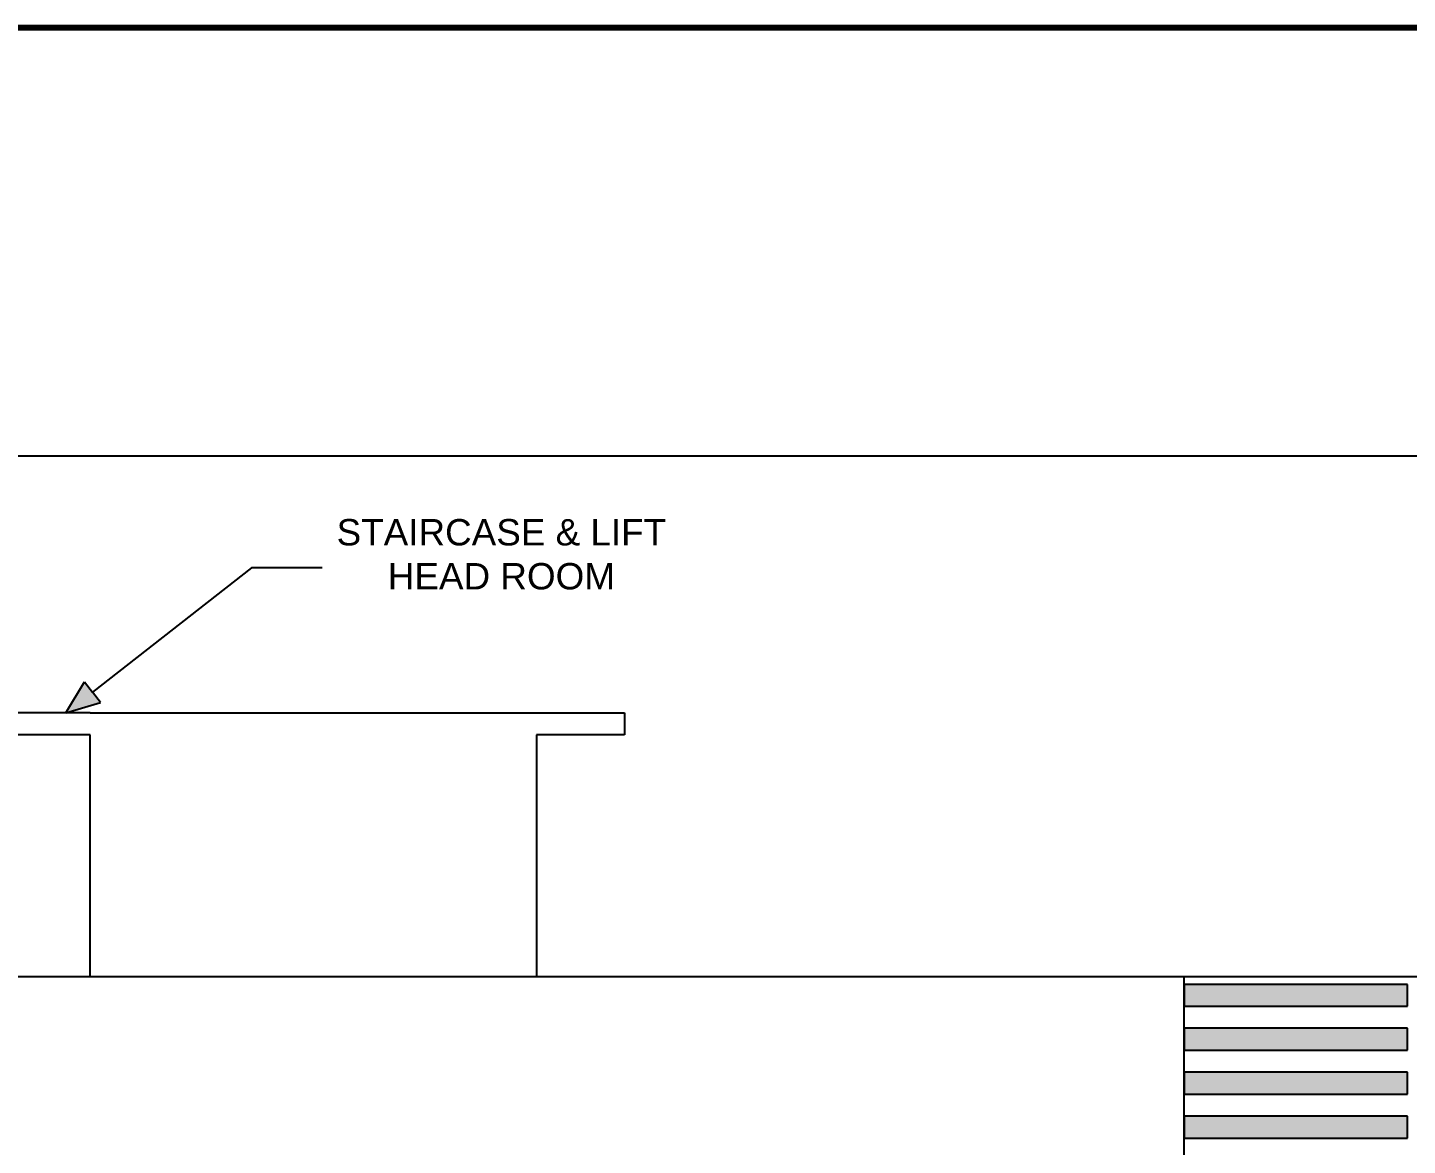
# Model space of a CAD drawing. Header units: metres. Extents: x 619 to 842, y 1450 to 1542.
# Drawn here: x 721.77 to 731.19, y 1534.18 to 1541.81 of the extents above; entities that cross this region are included whole.
import ezdxf

# ---------------------------------------------------------------- set-up
doc = ezdxf.new("R2010")
doc.units = ezdxf.units.M
doc.header["$LTSCALE"] = 0.5
doc.header["$MEASUREMENT"] = 0
doc.layers.add('_Floor', color=153, linetype='Continuous')
doc.layers.add('TEXT', color=7, linetype='Continuous')
doc.styles.get("Standard").update_dxf_attribs({"font": 'arial.ttf'})

msp = doc.modelspace()

# ---------------------------------------------------------------- hatches: boundary and pattern name
h = msp.add_hatch(color=256)
h.dxf.hatch_style = 1
h.paths.add_polyline_path([(722.21439, 1537.27502), (722.15904, 1537.34588), (722.03318, 1537.13349), (722.26974, 1537.20415)])
h = msp.add_hatch(color=9)
h.dxf.hatch_style = 1
h.paths.add_polyline_path([(731.19011, 1535.28149), (729.66604, 1535.28149), (729.66604, 1535.13149), (731.19011, 1535.13149)])
h = msp.add_hatch(color=9)
h.dxf.hatch_style = 1
h.paths.add_polyline_path([(731.19011, 1534.98149), (729.66604, 1534.98149), (729.66604, 1534.83149), (731.19011, 1534.83149)])
h = msp.add_hatch(color=9)
h.dxf.hatch_style = 1
h.paths.add_polyline_path([(731.19011, 1534.68149), (729.66604, 1534.68149), (729.66604, 1534.53149), (731.19011, 1534.53149)])
h = msp.add_hatch(color=9)
h.dxf.hatch_style = 1
h.paths.add_polyline_path([(731.19011, 1534.38149), (729.66604, 1534.38149), (729.66604, 1534.23149), (731.19011, 1534.23149)])

# ---------------------------------------------------------------- linework, layer by layer
at = {"lineweight": 80}
msp.add_line((697.71083, 1541.81002), (828.58574, 1541.81002), dxfattribs=at)
for p, q in [((723.30015, 1538.12303), (722.21439, 1537.27502)), ((723.78214, 1538.12303), (723.30015, 1538.12303)), ((722.03318, 1537.13349), (722.15904, 1537.34588)), ((722.15904, 1537.34588), (722.21439, 1537.27502)), ((722.26974, 1537.20415), (722.21439, 1537.27502)), ((722.19808, 1537.13349), (715.79696, 1537.13349)), ((722.03318, 1537.13349), (722.26974, 1537.20415)), ((722.19808, 1537.13349), (725.24622, 1537.13349)), ((725.24622, 1537.13349), (725.84622, 1537.13349)), ((725.84622, 1537.13349), (725.84622, 1536.98349)), ((722.19808, 1536.98349), (718.84511, 1536.98349)), ((722.19808, 1535.33349), (722.19808, 1536.98349)), ((725.24622, 1536.98349), (725.24622, 1535.33349)), ((725.84622, 1536.98349), (725.24622, 1536.98349)), ((738.50567, 1535.33349), (702.53752, 1535.33349)), ((729.66604, 1513.57149), (729.66604, 1535.33349)), ((731.19011, 1535.28149), (729.66604, 1535.28149)), ((729.66604, 1535.28149), (729.66604, 1535.13149)), ((731.19011, 1535.13149), (731.19011, 1535.28149)), ((729.66604, 1535.13149), (731.19011, 1535.13149)), ((731.19011, 1534.98149), (729.66604, 1534.98149)), ((729.66604, 1534.98149), (729.66604, 1534.83149)), ((731.19011, 1534.83149), (731.19011, 1534.98149)), ((729.66604, 1534.83149), (731.19011, 1534.83149)), ((731.19011, 1534.68149), (729.66604, 1534.68149)), ((729.66604, 1534.68149), (729.66604, 1534.53149)), ((731.19011, 1534.53149), (731.19011, 1534.68149)), ((729.66604, 1534.53149), (731.19011, 1534.53149)), ((731.19011, 1534.38149), (729.66604, 1534.38149)), ((729.66604, 1534.38149), (729.66604, 1534.23149)), ((731.19011, 1534.23149), (731.19011, 1534.38149)), ((729.66604, 1534.23149), (731.19011, 1534.23149))]:
    msp.add_line(p, q)
at = {"layer": '_Floor'}
msp.add_lwpolyline([(700.70919, 1508.64321), (740.37992, 1508.64321), (740.37992, 1538.885), (700.70919, 1538.885)], close=True, dxfattribs=at)

# ---------------------------------------------------------------- texts
at = {"layer": 'TEXT', "insert": (723.60388, 1538.45655), "char_height": 0.18, "width": 2.8033174, "attachment_point": 1}
msp.add_mtext('\\A1;\\pxqc;STAIRCASE & LIFT \\PHEAD ROOM', dxfattribs=at)

doc.saveas('drawing.dxf')
